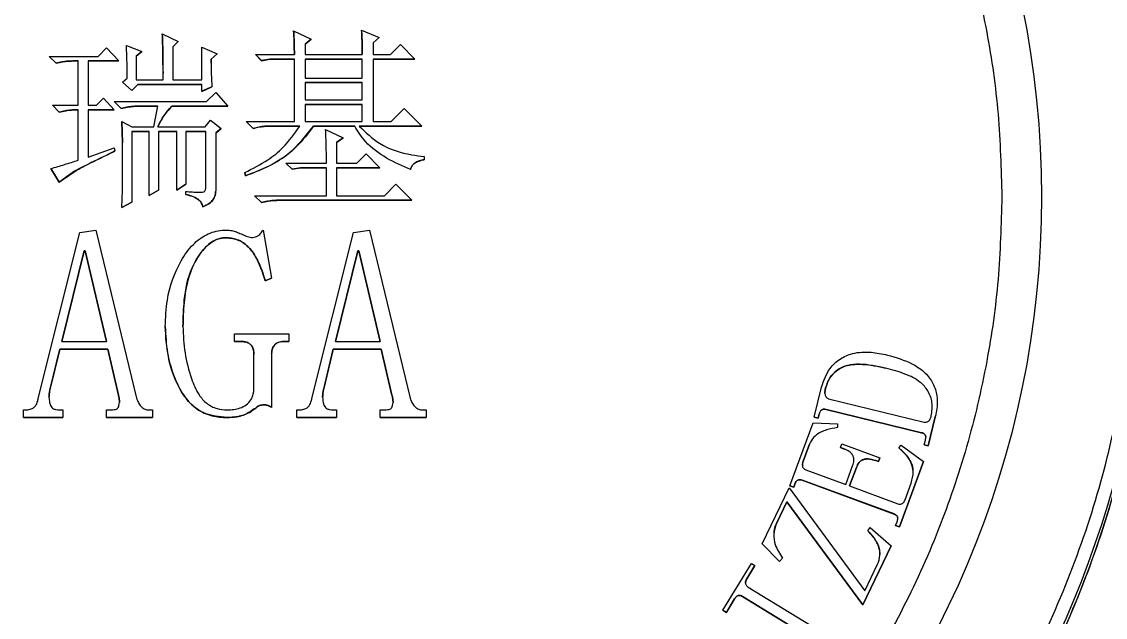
# Model space of a CAD drawing. Header units: millimetres. Extents: x 2251 to 4395, y 932 to 2449.
# Drawn here: x 3678.5 to 3760.5, y 2179 to 2224.1 of the extents above; entities that cross this region are included whole.
import ezdxf

# ---------------------------------------------------------------- set-up
doc = ezdxf.new("R2010")
doc.units = ezdxf.units.MM

msp = doc.modelspace()

# ---------------------------------------------------------------- linework, layer by layer
at = {"color": 7, "linetype": 'Continuous', "lineweight": 25}
for p, q in [((3689.163, 2223.155), (3690.377, 2222.573)), ((3699.103, 2223.371), (3700.432, 2222.757)), ((3704.247, 2223.429), (3705.576, 2222.87)), ((3686.447, 2222.267), (3687.603, 2221.804)), ((3690.377, 2222.573), (3689.972, 2222.166)), ((3689.972, 2222.164), (3690.377, 2222.57)), ((3690.377, 2222.573), (3690.377, 2222.57)), ((3700.432, 2222.757), (3699.97, 2222.365)), ((3699.97, 2222.363), (3700.432, 2222.755)), ((3699.97, 2222.365), (3699.97, 2221.584)), ((3700.432, 2222.757), (3700.432, 2222.755)), ((3705.576, 2222.87), (3705.114, 2222.478)), ((3705.114, 2222.476), (3705.576, 2222.868)), ((3705.114, 2222.478), (3705.114, 2221.584)), ((3705.576, 2222.87), (3705.576, 2222.868)), ((3706.443, 2221.584), (3707.194, 2222.335)), ((3707.194, 2222.335), (3708.292, 2221.237)), ((3681.13, 2220.927), (3680.61, 2221.447)), ((3680.61, 2221.447), (3684.309, 2221.447)), ((3680.61, 2221.447), (3680.61, 2221.445)), ((3680.61, 2221.445), (3681.13, 2220.925)), ((3684.309, 2221.447), (3684.944, 2222.082)), ((3684.944, 2222.082), (3685.869, 2221.1)), ((3687.603, 2221.804), (3687.198, 2221.457)), ((3687.198, 2221.455), (3687.603, 2221.802)), ((3687.198, 2221.457), (3687.198, 2219.666)), ((3687.603, 2221.804), (3687.603, 2221.802)), ((3689.972, 2222.166), (3689.972, 2219.666)), ((3692.168, 2219.666), (3692.168, 2222.151)), ((3692.168, 2222.151), (3693.324, 2221.631)), ((3693.324, 2221.631), (3692.862, 2221.226)), ((3692.862, 2221.224), (3693.324, 2221.629)), ((3693.324, 2221.631), (3693.324, 2221.629)), ((3696.676, 2221.121), (3696.214, 2221.584)), ((3696.214, 2221.584), (3699.161, 2221.584)), ((3696.214, 2221.584), (3696.214, 2221.582)), ((3696.214, 2221.582), (3696.676, 2221.119)), ((3699.97, 2221.584), (3704.304, 2221.584)), ((3705.114, 2221.584), (3706.443, 2221.584)), ((3681.13, 2220.927), (3681.13, 2220.925)), ((3682.806, 2221.1), (3682.517, 2221.1)), ((3682.517, 2221.1), (3682.517, 2221.098)), ((3682.517, 2221.098), (3682.806, 2221.098)), ((3682.806, 2217.748), (3682.806, 2221.1)), ((3685.869, 2221.1), (3683.557, 2221.1)), ((3683.557, 2221.1), (3683.557, 2217.748)), ((3683.557, 2221.098), (3685.869, 2221.098)), ((3685.869, 2221.1), (3685.869, 2221.098)), ((3692.862, 2221.226), (3692.862, 2221.224)), ((3692.863, 2220.925), (3692.862, 2221.224)), ((3697.312, 2221.237), (3696.676, 2221.121)), ((3696.676, 2221.119), (3697.312, 2221.235)), ((3696.676, 2221.121), (3696.676, 2221.119)), ((3699.161, 2221.237), (3697.312, 2221.237)), ((3697.312, 2221.237), (3697.312, 2221.235)), ((3697.312, 2221.235), (3699.161, 2221.235)), ((3699.161, 2216.515), (3699.161, 2221.237)), ((3704.304, 2221.237), (3699.97, 2221.237)), ((3699.97, 2221.237), (3699.97, 2219.803)), ((3699.97, 2221.235), (3704.304, 2221.235)), ((3704.304, 2219.803), (3704.304, 2221.237)), ((3708.292, 2221.237), (3705.114, 2221.237)), ((3705.114, 2221.237), (3705.114, 2216.515)), ((3705.114, 2221.235), (3708.292, 2221.235)), ((3708.292, 2221.237), (3708.292, 2221.235)), ((3686.158, 2219.493), (3686.505, 2219.782)), ((3699.97, 2219.803), (3704.304, 2219.803)), ((3686.852, 2218.857), (3686.158, 2219.493)), ((3686.158, 2219.49), (3686.158, 2219.493)), ((3686.158, 2219.49), (3686.852, 2218.855)), ((3687.314, 2219.319), (3686.852, 2218.857)), ((3686.852, 2218.855), (3687.314, 2219.317)), ((3687.198, 2219.666), (3689.221, 2219.666)), ((3692.168, 2219.319), (3687.314, 2219.319)), ((3687.314, 2219.319), (3687.314, 2219.317)), ((3687.314, 2219.317), (3692.168, 2219.317)), ((3689.972, 2219.666), (3692.168, 2219.666)), ((3692.168, 2218.799), (3692.168, 2219.319)), ((3692.92, 2219.146), (3692.168, 2218.799)), ((3692.168, 2218.797), (3692.92, 2219.144)), ((3692.92, 2219.146), (3692.92, 2219.144)), ((3704.304, 2219.456), (3699.97, 2219.456)), ((3699.97, 2219.456), (3699.97, 2218.159)), ((3699.97, 2219.454), (3704.304, 2219.454)), ((3704.304, 2218.159), (3704.304, 2219.456)), ((3684.193, 2217.748), (3684.713, 2218.268)), ((3684.713, 2218.268), (3685.522, 2217.401)), ((3686.852, 2218.857), (3686.852, 2218.855)), ((3692.168, 2218.799), (3692.168, 2218.797)), ((3692.515, 2218.022), (3693.209, 2218.716)), ((3693.209, 2218.716), (3694.133, 2217.675)), ((3699.97, 2218.159), (3704.304, 2218.159)), ((3681.361, 2217.228), (3680.841, 2217.748)), ((3680.841, 2217.748), (3682.806, 2217.748)), ((3680.841, 2217.748), (3680.841, 2217.746)), ((3680.841, 2217.746), (3681.361, 2217.226)), ((3682.806, 2217.401), (3682.748, 2217.401)), ((3682.748, 2217.399), (3682.748, 2217.401)), ((3682.748, 2217.399), (3682.806, 2217.399)), ((3682.806, 2213.587), (3682.806, 2217.401)), ((3683.557, 2217.748), (3684.193, 2217.748)), ((3685.522, 2217.401), (3683.557, 2217.401)), ((3683.557, 2217.401), (3683.557, 2213.818)), ((3683.557, 2217.399), (3685.522, 2217.399)), ((3686.042, 2217.502), (3685.522, 2218.022)), ((3685.522, 2218.022), (3692.515, 2218.022)), ((3685.522, 2218.022), (3685.522, 2218.02)), ((3685.522, 2218.02), (3686.042, 2217.5)), ((3685.522, 2217.401), (3685.522, 2217.399)), ((3686.042, 2217.502), (3686.042, 2217.5)), ((3688.816, 2217.675), (3687.429, 2217.675)), ((3687.429, 2217.675), (3687.429, 2217.673)), ((3687.429, 2217.673), (3688.816, 2217.673)), ((3688.527, 2216.104), (3688.816, 2217.675)), ((3694.133, 2217.675), (3689.914, 2217.675)), ((3689.914, 2217.675), (3689.914, 2217.673)), ((3689.914, 2217.673), (3694.133, 2217.673)), ((3694.133, 2217.675), (3694.133, 2217.673)), ((3704.304, 2217.812), (3699.97, 2217.812)), ((3699.97, 2217.812), (3699.97, 2216.515)), ((3699.97, 2217.81), (3704.304, 2217.81)), ((3704.304, 2216.515), (3704.304, 2217.812)), ((3706.501, 2216.515), (3707.483, 2217.498)), ((3707.483, 2217.498), (3708.812, 2216.169)), ((3681.361, 2217.228), (3681.361, 2217.226)), ((3686.158, 2214.895), (3686.1, 2216.509)), ((3686.1, 2216.509), (3686.852, 2216.104)), ((3686.1, 2216.509), (3686.1, 2216.507)), ((3686.1, 2216.507), (3686.158, 2214.893)), ((3692.4, 2216.104), (3692.804, 2216.624)), ((3692.804, 2216.624), (3693.613, 2215.989)), ((3696.04, 2215.995), (3695.52, 2216.515)), ((3695.52, 2216.515), (3699.161, 2216.515)), ((3695.52, 2216.515), (3695.52, 2216.513)), ((3695.52, 2216.513), (3696.04, 2215.993)), ((3699.97, 2216.515), (3704.304, 2216.515)), ((3705.114, 2216.515), (3706.501, 2216.515)), ((3686.852, 2216.104), (3688.527, 2216.104)), ((3688.181, 2215.758), (3686.852, 2215.758)), ((3686.852, 2215.758), (3686.852, 2210.407)), ((3686.852, 2215.755), (3688.181, 2215.755)), ((3688.181, 2210.903), (3688.181, 2215.758)), ((3688.816, 2216.104), (3692.4, 2216.104)), ((3690.261, 2215.758), (3688.874, 2215.758)), ((3688.874, 2215.758), (3688.874, 2211.308)), ((3688.874, 2215.755), (3690.261, 2215.755)), ((3690.261, 2211.308), (3690.261, 2215.758)), ((3692.457, 2215.758), (3690.955, 2215.758)), ((3690.955, 2215.758), (3690.955, 2211.77)), ((3690.955, 2215.755), (3692.457, 2215.755)), ((3692.457, 2211.5), (3692.457, 2215.758)), ((3693.613, 2215.989), (3693.209, 2215.644)), ((3693.209, 2215.642), (3693.613, 2215.987)), ((3693.209, 2215.644), (3693.209, 2211.443)), ((3693.613, 2215.989), (3693.613, 2215.987)), ((3696.04, 2215.995), (3696.04, 2215.993)), ((3699.566, 2216.169), (3697.427, 2216.169)), ((3697.427, 2216.169), (3697.427, 2216.166)), ((3697.427, 2216.166), (3699.566, 2216.166)), ((3703.727, 2216.169), (3700.606, 2216.169)), ((3700.606, 2216.169), (3700.606, 2216.166)), ((3700.606, 2216.166), (3703.727, 2216.166)), ((3701.53, 2215.907), (3702.86, 2215.272)), ((3703.727, 2216.169), (3703.727, 2216.166)), ((3708.812, 2216.169), (3704.073, 2216.169)), ((3704.073, 2216.166), (3708.812, 2216.166)), ((3708.812, 2216.169), (3708.812, 2216.166)), ((3686.158, 2211.327), (3686.158, 2214.895)), ((3702.86, 2215.272), (3702.34, 2214.925)), ((3702.34, 2214.923), (3702.86, 2215.27)), ((3702.34, 2214.925), (3702.34, 2213.365)), ((3702.86, 2215.272), (3702.86, 2215.27)), ((3683.557, 2213.818), (3685.522, 2214.512)), ((3685.522, 2214.512), (3685.58, 2214.281)), ((3703.9, 2213.365), (3704.593, 2214.058)), ((3704.593, 2214.058), (3705.634, 2213.018)), ((3698.525, 2213.365), (3701.588, 2213.365)), ((3698.988, 2212.902), (3698.525, 2213.365)), ((3698.525, 2213.365), (3698.525, 2213.362)), ((3698.525, 2213.362), (3698.988, 2212.9)), ((3702.34, 2213.365), (3703.9, 2213.365)), ((3708.986, 2213.857), (3708.986, 2213.626)), ((3708.986, 2213.626), (3708.986, 2213.624)), ((3681.361, 2211.911), (3680.726, 2212.951)), ((3680.726, 2212.951), (3680.726, 2212.949)), ((3680.726, 2212.949), (3681.361, 2211.909)), ((3695.462, 2212.412), (3695.405, 2212.643)), ((3695.405, 2212.643), (3695.405, 2212.641)), ((3695.405, 2212.641), (3695.462, 2212.41)), ((3695.462, 2212.412), (3695.462, 2212.41)), ((3699.623, 2213.018), (3698.988, 2212.902)), ((3698.988, 2212.9), (3699.623, 2213.016)), ((3698.988, 2212.9), (3698.988, 2212.902)), ((3701.588, 2213.018), (3699.623, 2213.018)), ((3699.623, 2213.018), (3699.623, 2213.016)), ((3699.623, 2213.016), (3701.588, 2213.016)), ((3701.588, 2210.899), (3701.588, 2213.018)), ((3705.634, 2213.018), (3702.34, 2213.018)), ((3702.34, 2213.018), (3702.34, 2210.899)), ((3702.34, 2213.016), (3705.634, 2213.016)), ((3705.634, 2213.018), (3705.634, 2213.016)), ((3681.361, 2211.911), (3681.361, 2211.909)), ((3690.955, 2211.77), (3690.261, 2211.308)), ((3690.261, 2211.306), (3690.955, 2211.768)), ((3690.955, 2211.77), (3690.955, 2211.768)), ((3705.98, 2210.899), (3706.847, 2211.766)), ((3706.847, 2211.766), (3708.061, 2210.552)), ((3686.1, 2210.004), (3686.158, 2211.327)), ((3688.874, 2211.308), (3688.181, 2210.903)), ((3688.181, 2210.901), (3688.874, 2211.306)), ((3688.181, 2210.903), (3688.181, 2210.901)), ((3688.874, 2211.308), (3688.874, 2211.306)), ((3690.261, 2211.308), (3690.261, 2211.306)), ((3690.955, 2210.982), (3690.955, 2211.213)), ((3693.206, 2211.189), (3693.206, 2211.191)), ((3696.676, 2210.379), (3696.156, 2210.899)), ((3696.156, 2210.899), (3701.588, 2210.899)), ((3696.156, 2210.899), (3696.156, 2210.897)), ((3696.156, 2210.897), (3696.676, 2210.377)), ((3702.34, 2210.899), (3705.98, 2210.899)), ((3686.852, 2210.407), (3686.1, 2210.004)), ((3686.1, 2210.002), (3686.852, 2210.404)), ((3686.1, 2210.004), (3686.1, 2210.002)), ((3686.852, 2210.407), (3686.852, 2210.404)), ((3696.676, 2210.379), (3696.676, 2210.377)), ((3708.061, 2210.552), (3698.063, 2210.552)), ((3698.063, 2210.552), (3698.063, 2210.55)), ((3698.063, 2210.55), (3708.061, 2210.55)), ((3708.061, 2210.552), (3708.061, 2210.55)), ((3682.931, 2208.105), (3684.141, 2208.297)), ((3684.141, 2208.297), (3687.213, 2195.567)), ((3696.802, 2208.297), (3697.44, 2204.653)), ((3703.643, 2208.105), (3704.854, 2208.297)), ((3704.854, 2208.297), (3707.925, 2195.567)), ((3679.778, 2195.552), (3682.931, 2208.105)), ((3693.961, 2207.721), (3693.961, 2207.719)), ((3700.491, 2195.552), (3703.643, 2208.105)), ((3683.254, 2206.73), (3681.558, 2199.858)), ((3681.559, 2199.858), (3683.254, 2206.727)), ((3683.335, 2206.73), (3683.254, 2206.73)), ((3683.254, 2206.727), (3683.254, 2206.73)), ((3683.254, 2206.727), (3683.335, 2206.727)), ((3684.95, 2199.858), (3683.335, 2206.73)), ((3683.335, 2206.73), (3683.335, 2206.727)), ((3683.335, 2206.727), (3684.95, 2199.858)), ((3703.967, 2206.73), (3702.271, 2199.858)), ((3702.271, 2199.858), (3703.967, 2206.727)), ((3704.048, 2206.73), (3703.967, 2206.73)), ((3703.967, 2206.727), (3703.967, 2206.73)), ((3703.967, 2206.727), (3704.048, 2206.727)), ((3705.663, 2199.858), (3704.048, 2206.73)), ((3704.048, 2206.73), (3704.048, 2206.727)), ((3704.048, 2206.727), (3705.662, 2199.858)), ((3697.44, 2204.653), (3696.955, 2204.461)), ((3696.955, 2204.459), (3697.44, 2204.651)), ((3696.955, 2204.461), (3696.955, 2204.459)), ((3697.44, 2204.651), (3697.44, 2204.653)), ((3694.641, 2199.858), (3694.641, 2200.434)), ((3694.641, 2200.434), (3698.735, 2200.434)), ((3698.735, 2200.434), (3698.735, 2199.858)), ((3681.396, 2199.283), (3680.668, 2196.29)), ((3680.668, 2196.287), (3681.396, 2199.281)), ((3685.031, 2199.283), (3681.396, 2199.283)), ((3681.396, 2199.283), (3681.396, 2199.281)), ((3681.396, 2199.281), (3685.031, 2199.281)), ((3681.558, 2199.858), (3684.95, 2199.858)), ((3685.837, 2195.807), (3685.031, 2199.283)), ((3685.031, 2199.283), (3685.031, 2199.281)), ((3685.031, 2199.281), (3685.837, 2195.805)), ((3695.127, 2199.858), (3694.641, 2199.858)), ((3694.641, 2199.858), (3694.641, 2199.856)), ((3694.641, 2199.856), (3695.127, 2199.856)), ((3695.127, 2199.858), (3695.127, 2199.856)), ((3698.735, 2199.858), (3698.33, 2199.858)), ((3698.33, 2199.858), (3698.33, 2199.856)), ((3698.33, 2199.856), (3698.735, 2199.856)), ((3698.735, 2199.858), (3698.735, 2199.856)), ((3702.109, 2199.283), (3701.381, 2196.29)), ((3701.381, 2196.287), (3702.109, 2199.281)), ((3705.744, 2199.283), (3702.109, 2199.283)), ((3702.109, 2199.283), (3702.109, 2199.281)), ((3702.109, 2199.281), (3705.744, 2199.281)), ((3702.271, 2199.858), (3705.663, 2199.858)), ((3706.55, 2195.807), (3705.744, 2199.283)), ((3705.744, 2199.283), (3705.744, 2199.281)), ((3705.744, 2199.281), (3706.55, 2195.805)), ((3696.098, 2196.137), (3696.098, 2198.888)), ((3697.44, 2198.959), (3697.44, 2194.872)), ((3680.668, 2196.29), (3680.668, 2196.287)), ((3701.381, 2196.29), (3701.381, 2196.287)), ((3738.516, 2194.131), (3739.069, 2196.406)), ((3685.837, 2195.807), (3685.837, 2195.805)), ((3706.55, 2195.807), (3706.55, 2195.805)), ((3739.606, 2195.524), (3746.836, 2193.761)), ((3747.819, 2195.419), (3747.819, 2195.421)), ((3678.646, 2194.68), (3678.888, 2194.68)), ((3678.646, 2194.105), (3678.646, 2194.68)), ((3681.396, 2194.68), (3681.639, 2194.68)), ((3681.639, 2194.68), (3681.639, 2194.105)), ((3684.947, 2194.105), (3684.947, 2194.68)), ((3684.947, 2194.68), (3685.271, 2194.68)), ((3688.184, 2194.68), (3688.426, 2194.68)), ((3688.426, 2194.68), (3688.426, 2194.105)), ((3696.233, 2194.824), (3696.233, 2194.822)), ((3696.877, 2195.064), (3696.877, 2195.062)), ((3699.358, 2194.105), (3699.358, 2194.68)), ((3699.358, 2194.68), (3699.601, 2194.68)), ((3702.109, 2194.68), (3702.352, 2194.68)), ((3702.352, 2194.68), (3702.352, 2194.105)), ((3705.66, 2194.105), (3705.66, 2194.68)), ((3705.66, 2194.68), (3705.983, 2194.68)), ((3708.896, 2194.68), (3709.139, 2194.68)), ((3709.139, 2194.68), (3709.139, 2194.105)), ((3738.894, 2194.358), (3738.82, 2194.056)), ((3738.82, 2194.054), (3738.894, 2194.356)), ((3738.894, 2194.358), (3738.894, 2194.356)), ((3746.638, 2192.952), (3739.408, 2194.715)), ((3739.408, 2194.715), (3739.408, 2194.713)), ((3739.408, 2194.713), (3746.638, 2192.95)), ((3678.646, 2194.105), (3678.646, 2194.103)), ((3681.639, 2194.105), (3678.646, 2194.105)), ((3678.646, 2194.103), (3681.639, 2194.103)), ((3681.639, 2194.105), (3681.639, 2194.103)), ((3688.426, 2194.105), (3684.947, 2194.105)), ((3684.947, 2194.105), (3684.947, 2194.103)), ((3684.947, 2194.103), (3688.426, 2194.103)), ((3688.426, 2194.105), (3688.426, 2194.103)), ((3694.057, 2194.105), (3694.057, 2194.103)), ((3702.352, 2194.105), (3699.358, 2194.105)), ((3699.358, 2194.105), (3699.358, 2194.103)), ((3699.358, 2194.103), (3702.352, 2194.103)), ((3702.352, 2194.105), (3702.352, 2194.103)), ((3709.139, 2194.105), (3705.66, 2194.105)), ((3705.66, 2194.105), (3705.66, 2194.103)), ((3705.66, 2194.103), (3709.139, 2194.103)), ((3709.139, 2194.105), (3709.139, 2194.103)), ((3736.669, 2188.929), (3738.424, 2193.697)), ((3738.424, 2193.697), (3740.275, 2193.622)), ((3738.82, 2194.056), (3738.516, 2194.131)), ((3738.516, 2194.131), (3738.516, 2194.129)), ((3738.516, 2194.129), (3738.82, 2194.054)), ((3738.82, 2194.056), (3738.82, 2194.054)), ((3740.275, 2193.622), (3740.281, 2193.342)), ((3747.68, 2194.146), (3747.15, 2191.972)), ((3747.15, 2191.969), (3747.68, 2194.144)), ((3747.68, 2194.146), (3747.68, 2194.144)), ((3746.638, 2192.952), (3746.638, 2192.95)), ((3738.162, 2192.081), (3737.661, 2190.719)), ((3737.661, 2190.717), (3738.162, 2192.079)), ((3738.162, 2192.081), (3738.162, 2192.079)), ((3740.498, 2191.828), (3740.606, 2192.119)), ((3740.606, 2192.119), (3743.475, 2191.064)), ((3744.908, 2191.807), (3745.095, 2192.015)), ((3745.095, 2192.015), (3746.796, 2190.78)), ((3746.846, 2192.045), (3746.932, 2192.399)), ((3747.15, 2191.972), (3746.846, 2192.045)), ((3746.846, 2192.045), (3746.846, 2192.043)), ((3746.846, 2192.043), (3747.15, 2191.969)), ((3747.15, 2191.972), (3747.15, 2191.969)), ((3740.789, 2191.722), (3740.498, 2191.828)), ((3740.498, 2191.828), (3740.498, 2191.826)), ((3740.498, 2191.826), (3740.789, 2191.72)), ((3740.789, 2191.722), (3740.789, 2191.72)), ((3743.475, 2191.064), (3743.367, 2190.773)), ((3743.367, 2190.771), (3743.475, 2191.061)), ((3743.475, 2191.064), (3743.475, 2191.061)), ((3737.661, 2190.719), (3737.661, 2190.717)), ((3740.903, 2189.029), (3741.423, 2190.439)), ((3741.716, 2190.332), (3741.196, 2188.921)), ((3741.196, 2188.921), (3741.716, 2190.329)), ((3741.716, 2190.332), (3741.716, 2190.329)), ((3743.367, 2190.773), (3743.172, 2190.844)), ((3743.172, 2190.844), (3743.172, 2190.842)), ((3743.172, 2190.842), (3743.367, 2190.771)), ((3743.367, 2190.773), (3743.367, 2190.771)), ((3746.796, 2190.78), (3744.969, 2185.82)), ((3744.969, 2185.818), (3746.796, 2190.778)), ((3746.796, 2190.78), (3746.796, 2190.778)), ((3737.888, 2190.139), (3740.903, 2189.029)), ((3734.574, 2184.537), (3736.61, 2188.787)), ((3736.61, 2188.787), (3742.348, 2180.983)), ((3736.962, 2188.821), (3736.669, 2188.929)), ((3736.669, 2188.929), (3736.669, 2188.927)), ((3736.669, 2188.927), (3736.962, 2188.819)), ((3737.052, 2189.064), (3736.962, 2188.821)), ((3736.962, 2188.819), (3737.052, 2189.062)), ((3736.962, 2188.821), (3736.962, 2188.819)), ((3737.052, 2189.064), (3737.052, 2189.062)), ((3744.557, 2186.8), (3737.603, 2189.361)), ((3737.603, 2189.358), (3737.603, 2189.361)), ((3737.603, 2189.358), (3744.557, 2186.798)), ((3741.196, 2188.921), (3744.842, 2187.579)), ((3745.393, 2187.873), (3745.858, 2189.137)), ((3736.444, 2187.718), (3735.662, 2186.084)), ((3735.662, 2186.082), (3736.444, 2187.716)), ((3742.181, 2179.914), (3736.444, 2187.718)), ((3736.444, 2187.718), (3736.444, 2187.716)), ((3736.444, 2187.716), (3742.181, 2179.912)), ((3744.557, 2186.8), (3744.557, 2186.798)), ((3744.677, 2185.928), (3744.785, 2186.219)), ((3735.662, 2186.084), (3735.662, 2186.082)), ((3742.574, 2185.529), (3742.755, 2185.788)), ((3742.755, 2185.788), (3744.331, 2184.399)), ((3744.969, 2185.82), (3744.677, 2185.928)), ((3744.677, 2185.928), (3744.677, 2185.926)), ((3744.677, 2185.926), (3744.969, 2185.818)), ((3744.969, 2185.82), (3744.969, 2185.818)), ((3735.895, 2183.216), (3734.574, 2184.537)), ((3734.574, 2184.537), (3734.574, 2184.535)), ((3734.574, 2184.535), (3735.895, 2183.214)), ((3744.331, 2184.399), (3742.181, 2179.914)), ((3742.181, 2179.912), (3744.331, 2184.397)), ((3744.331, 2184.399), (3744.331, 2184.397)), ((3731.6, 2179.519), (3733.764, 2183.063)), ((3734.03, 2182.901), (3733.407, 2181.882)), ((3733.407, 2181.88), (3734.03, 2182.899)), ((3733.764, 2183.063), (3734.03, 2182.901)), ((3734.03, 2182.901), (3734.03, 2182.899)), ((3736.121, 2183.451), (3735.895, 2183.216)), ((3735.895, 2183.214), (3736.121, 2183.449)), ((3735.895, 2183.216), (3735.895, 2183.214)), ((3736.121, 2183.451), (3736.121, 2183.449)), ((3742.348, 2180.983), (3743.312, 2182.992)), ((3733.407, 2181.882), (3733.407, 2181.88)), ((3733.519, 2181.266), (3739.855, 2177.4)), ((3732.488, 2180.376), (3731.866, 2179.357)), ((3731.866, 2179.355), (3732.488, 2180.374)), ((3732.488, 2180.376), (3732.488, 2180.374)), ((3739.421, 2176.691), (3733.086, 2180.557)), ((3733.086, 2180.555), (3733.086, 2180.557)), ((3733.086, 2180.555), (3739.421, 2176.689)), ((3742.181, 2179.914), (3742.181, 2179.912)), ((3731.866, 2179.357), (3731.6, 2179.519)), ((3731.6, 2179.519), (3731.6, 2179.517)), ((3731.6, 2179.517), (3731.866, 2179.355)), ((3731.866, 2179.357), (3731.866, 2179.355))]:
    msp.add_line(p, q, dxfattribs=at)
msp.add_circle((3684.214, 2210.809), 71.5, dxfattribs=at)
for centre, start, end in [((3684.214, 2210.807), 280.30604, 349.69383), ((3684.291, 2210.435), 281.36448, 349.47139)]:
    msp.add_arc(centre, 80, start, end, dxfattribs=at)
for points, knots in [([(3615.714, 2210.816), (3615.769, 2212.905), (3615.879, 2217.083), (3616.788, 2223.422), (3618.274, 2229.774), (3620.448, 2236.14), (3623.279, 2242.363), (3626.793, 2248.386), (3630.947, 2254.077), (3635.691, 2259.339), (3640.952, 2264.082), (3646.644, 2268.236), (3652.667, 2271.75), (3658.89, 2274.582), (3665.255, 2276.753), (3671.608, 2278.248), (3677.947, 2279.125), (3684.214, 2279.411), (3690.481, 2279.125), (3696.82, 2278.248), (3703.172, 2276.753), (3709.538, 2274.582), (3715.761, 2271.75), (3721.784, 2268.236), (3727.476, 2264.082), (3732.737, 2259.339), (3737.481, 2254.077), (3741.635, 2248.386), (3745.149, 2242.363), (3747.979, 2236.14), (3750.153, 2229.774), (3751.639, 2223.422), (3752.549, 2217.083), (3752.659, 2212.905), (3752.714, 2210.816)], [0, 0, 0, 0, 0.029124, 0.058248, 0.08912, 0.119994, 0.151902, 0.184313, 0.217069, 0.25, 0.282931, 0.315687, 0.348098, 0.380006, 0.410878, 0.441752, 0.470875, 0.5, 0.529123, 0.558248, 0.58912, 0.619994, 0.651902, 0.684313, 0.717069, 0.75, 0.782931, 0.815687, 0.848098, 0.880006, 0.910878, 0.941752, 0.970875, 1, 1, 1, 1]), ([(3689.221, 2219.666), (3689.22, 2219.999), (3689.219, 2220.666), (3689.21, 2221.829), (3689.181, 2222.659), (3689.163, 2223.155)], [0, 0, 0, 0, 0.286572, 0.573139, 1, 1, 1, 1]), ([(3689.163, 2223.153), (3689.176, 2222.82), (3689.201, 2222.153), (3689.215, 2221.157), (3689.217, 2220.494), (3689.218, 2220.164)], [0, 0, 0, 0, 0.334579, 0.669145, 1, 1, 1, 1]), ([(3699.161, 2221.584), (3699.16, 2221.75), (3699.157, 2222.084), (3699.142, 2222.68), (3699.118, 2223.109), (3699.103, 2223.371)], [0, 0, 0, 0, 0.279578, 0.559168, 1, 1, 1, 1]), ([(3699.103, 2223.369), (3699.113, 2223.202), (3699.131, 2222.87), (3699.155, 2222.274), (3699.159, 2221.844), (3699.161, 2221.582)], [0, 0, 0, 0, 0.279578, 0.559168, 1, 1, 1, 1]), ([(3704.304, 2221.584), (3704.303, 2221.75), (3704.301, 2222.084), (3704.288, 2222.699), (3704.263, 2223.147), (3704.247, 2223.429)], [0, 0, 0, 0, 0.270825, 0.541657, 1, 1, 1, 1]), ([(3704.247, 2223.427), (3704.257, 2223.26), (3704.278, 2222.928), (3704.298, 2222.312), (3704.302, 2221.864), (3704.304, 2221.582)], [0, 0, 0, 0, 0.270825, 0.541661, 1, 1, 1, 1]), ([(3686.505, 2219.782), (3686.503, 2220.115), (3686.501, 2220.696), (3686.484, 2221.524), (3686.459, 2222.019), (3686.447, 2222.267)], [0, 0, 0, 0, 0.402279, 0.701072, 1, 1, 1, 1]), ([(3682.517, 2221.1), (3682.35, 2221.097), (3682.034, 2221.09), (3681.569, 2221.031), (3681.277, 2220.962), (3681.13, 2220.927)], [0, 0, 0, 0, 0.35686, 0.67714, 1, 1, 1, 1]), ([(3681.13, 2220.925), (3681.293, 2220.963), (3681.601, 2221.036), (3682.066, 2221.089), (3682.366, 2221.095), (3682.517, 2221.098)], [0, 0, 0, 0, 0.356908, 0.677314, 1, 1, 1, 1]), ([(3692.862, 2221.226), (3692.863, 2220.88), (3692.866, 2220.359), (3692.884, 2219.666), (3692.908, 2219.319), (3692.92, 2219.146)], [0, 0, 0, 0, 0.499684, 0.749744, 1, 1, 1, 1]), ([(3682.748, 2217.401), (3682.582, 2217.398), (3682.265, 2217.391), (3681.801, 2217.333), (3681.508, 2217.263), (3681.361, 2217.228)], [0, 0, 0, 0, 0.35686, 0.67714, 1, 1, 1, 1]), ([(3681.361, 2217.226), (3681.524, 2217.264), (3681.832, 2217.337), (3682.297, 2217.39), (3682.598, 2217.396), (3682.748, 2217.399)], [0, 0, 0, 0, 0.356908, 0.677314, 1, 1, 1, 1]), ([(3687.429, 2217.675), (3687.263, 2217.672), (3686.946, 2217.665), (3686.482, 2217.607), (3686.189, 2217.537), (3686.042, 2217.502)], [0, 0, 0, 0, 0.35686, 0.67714, 1, 1, 1, 1]), ([(3686.042, 2217.5), (3686.205, 2217.538), (3686.513, 2217.611), (3686.978, 2217.664), (3687.279, 2217.67), (3687.429, 2217.673)], [0, 0, 0, 0, 0.356908, 0.677314, 1, 1, 1, 1]), ([(3689.914, 2217.675), (3689.792, 2217.562), (3689.546, 2217.334), (3689.172, 2216.806), (3688.956, 2216.38), (3688.816, 2216.104)], [0, 0, 0, 0, 0.2597624, 0.5194021, 1, 1, 1, 1]), ([(3688.816, 2216.102), (3688.89, 2216.252), (3689.036, 2216.551), (3689.363, 2217.108), (3689.697, 2217.451), (3689.914, 2217.673)], [0, 0, 0, 0, 0.259337, 0.518831, 1, 1, 1, 1]), ([(3695.405, 2212.643), (3696.001, 2212.946), (3697.032, 2213.47), (3698.495, 2214.626), (3699.17, 2215.599), (3699.566, 2216.169)], [0, 0, 0, 0, 0.36202, 0.626364, 1, 1, 1, 1]), ([(3700.606, 2216.169), (3700.204, 2215.627), (3699.196, 2214.266), (3697.31, 2213.077), (3695.909, 2212.573), (3695.462, 2212.412)], [0, 0, 0, 0, 0.3105248, 0.7800713, 1, 1, 1, 1]), ([(3695.462, 2212.41), (3696.088, 2212.647), (3697.238, 2213.083), (3699.093, 2214.243), (3700.024, 2215.427), (3700.606, 2216.166)], [0, 0, 0, 0, 0.309438, 0.568719, 1, 1, 1, 1]), ([(3697.427, 2216.169), (3697.261, 2216.165), (3696.944, 2216.158), (3696.48, 2216.1), (3696.187, 2216.03), (3696.04, 2215.995)], [0, 0, 0, 0, 0.35686, 0.67714, 1, 1, 1, 1]), ([(3696.04, 2215.993), (3696.203, 2216.031), (3696.511, 2216.104), (3696.976, 2216.158), (3697.277, 2216.163), (3697.427, 2216.166)], [0, 0, 0, 0, 0.356908, 0.677314, 1, 1, 1, 1]), ([(3701.588, 2213.365), (3701.586, 2213.698), (3701.583, 2214.288), (3701.566, 2215.136), (3701.542, 2215.65), (3701.53, 2215.907)], [0, 0, 0, 0, 0.3931299, 0.6965162, 1, 1, 1, 1]), ([(3707.945, 2212.874), (3707.334, 2213.143), (3706.109, 2213.681), (3704.603, 2214.781), (3703.984, 2215.76), (3703.727, 2216.169)], [0, 0, 0, 0, 0.367157, 0.736287, 1, 1, 1, 1]), ([(3704.073, 2216.169), (3704.562, 2215.694), (3705.675, 2214.611), (3707.513, 2214.05), (3708.676, 2213.897), (3708.986, 2213.857)], [0, 0, 0, 0, 0.364385, 0.830851, 1, 1, 1, 1]), ([(3685.58, 2214.281), (3684.983, 2213.985), (3683.964, 2213.479), (3682.499, 2212.782), (3681.742, 2212.202), (3681.361, 2211.911)], [0, 0, 0, 0, 0.41234, 0.704495, 1, 1, 1, 1]), ([(3681.361, 2211.909), (3681.842, 2212.259), (3682.737, 2212.91), (3684.204, 2213.6), (3685.122, 2214.052), (3685.58, 2214.279)], [0, 0, 0, 0, 0.36689, 0.683392, 1, 1, 1, 1]), ([(3680.726, 2212.951), (3681.074, 2213.051), (3681.597, 2213.2), (3682.289, 2213.419), (3682.634, 2213.531), (3682.806, 2213.587)], [0, 0, 0, 0, 0.499885, 0.7499286, 1, 1, 1, 1]), ([(3708.986, 2213.626), (3708.86, 2213.598), (3708.609, 2213.543), (3708.293, 2213.393), (3708.069, 2213.183), (3707.975, 2213.004), (3707.95, 2212.896), (3707.945, 2212.874)], [0, 0, 0, 0, 0.282135, 0.566109, 0.757606, 0.950164, 1, 1, 1, 1]), ([(3707.945, 2212.872), (3707.975, 2212.964), (3708.031, 2213.14), (3708.261, 2213.369), (3708.585, 2213.535), (3708.85, 2213.593), (3708.986, 2213.624)], [0, 0, 0, 0, 0.208439, 0.402698, 0.695105, 1, 1, 1, 1]), ([(3752.714, 2210.816), (3752.659, 2208.727), (3752.549, 2204.548), (3751.639, 2198.21), (3750.153, 2191.857), (3747.98, 2185.492), (3745.149, 2179.268), (3741.635, 2173.246), (3737.481, 2167.554), (3732.737, 2162.292), (3727.476, 2157.549), (3721.784, 2153.395), (3715.761, 2149.881), (3709.538, 2147.05), (3703.173, 2144.878), (3696.82, 2143.383), (3690.481, 2142.506), (3684.214, 2142.221), (3677.947, 2142.506), (3671.608, 2143.383), (3665.255, 2144.878), (3658.89, 2147.05), (3652.667, 2149.881), (3646.644, 2153.395), (3640.952, 2157.549), (3635.691, 2162.292), (3630.947, 2167.554), (3626.793, 2173.246), (3623.279, 2179.268), (3620.448, 2185.491), (3618.274, 2191.857), (3616.789, 2198.209), (3615.879, 2204.548), (3615.769, 2208.727), (3615.714, 2210.816)], [0, 0, 0, 0, 0.029124, 0.058248, 0.08912, 0.119994, 0.151902, 0.184313, 0.217069, 0.25, 0.282931, 0.315687, 0.348098, 0.380006, 0.410878, 0.441752, 0.470875, 0.5, 0.529123, 0.558248, 0.58912, 0.619994, 0.651902, 0.684313, 0.717069, 0.75, 0.782931, 0.815687, 0.848098, 0.880006, 0.910878, 0.941752, 0.970875, 1, 1, 1, 1]), ([(3690.955, 2211.213), (3691.121, 2211.202), (3691.451, 2211.178), (3691.837, 2211.163), (3692.11, 2211.152), (3692.251, 2211.165), (3692.354, 2211.218), (3692.415, 2211.289), (3692.451, 2211.387), (3692.455, 2211.46), (3692.457, 2211.5)], [0, 0, 0, 0, 0.291265, 0.577908, 0.673859, 0.770575, 0.821169, 0.872133, 0.929983, 1, 1, 1, 1]), ([(3692.226, 2210.062), (3692.191, 2210.179), (3692.126, 2210.4), (3691.827, 2210.681), (3691.431, 2210.873), (3691.109, 2210.947), (3690.955, 2210.982)], [0, 0, 0, 0, 0.215567, 0.407136, 0.716043, 1, 1, 1, 1]), ([(3690.955, 2210.98), (3691.113, 2210.944), (3691.432, 2210.87), (3691.823, 2210.681), (3692.094, 2210.426), (3692.192, 2210.212), (3692.22, 2210.086), (3692.226, 2210.06)], [0, 0, 0, 0, 0.2926721, 0.5873243, 0.7685226, 0.9515108, 1, 1, 1, 1]), ([(3693.209, 2211.443), (3693.206, 2211.273), (3693.201, 2210.974), (3693.02, 2210.58), (3692.702, 2210.256), (3692.404, 2210.134), (3692.226, 2210.062)], [0, 0, 0, 0, 0.273904, 0.481798, 0.689877, 1, 1, 1, 1]), ([(3692.226, 2210.06), (3692.439, 2210.149), (3692.772, 2210.289), (3693.076, 2210.673), (3693.188, 2210.964), (3693.193, 2211.141), (3693.194, 2211.19)], [0, 0, 0, 0, 0.427109, 0.666996, 0.906925, 1, 1, 1, 1]), ([(3698.063, 2210.552), (3697.896, 2210.549), (3697.58, 2210.542), (3697.115, 2210.483), (3696.823, 2210.414), (3696.676, 2210.379)], [0, 0, 0, 0, 0.35686, 0.67714, 1, 1, 1, 1]), ([(3696.676, 2210.377), (3696.838, 2210.415), (3697.147, 2210.488), (3697.612, 2210.541), (3697.912, 2210.547), (3698.063, 2210.55)], [0, 0, 0, 0, 0.356908, 0.677314, 1, 1, 1, 1]), ([(3689.385, 2200.997), (3689.414, 2201.666), (3689.487, 2203.387), (3690.241, 2205.553), (3691.392, 2207.18), (3692.47, 2208.016), (3693.392, 2208.277), (3693.909, 2208.293), (3694.012, 2208.297)], [0, 0, 0, 0, 0.211208, 0.543916, 0.70607, 0.836311, 0.967456, 1, 1, 1, 1]), ([(3694.012, 2208.297), (3694.15, 2208.287), (3694.411, 2208.268), (3694.783, 2208.155), (3695.012, 2208.058), (3695.127, 2208.009)], [0, 0, 0, 0, 0.356459, 0.676253, 1, 1, 1, 1]), ([(3695.924, 2207.721), (3696.054, 2207.74), (3696.309, 2207.778), (3696.614, 2208.005), (3696.742, 2208.203), (3696.802, 2208.297)], [0, 0, 0, 0, 0.356531, 0.696322, 1, 1, 1, 1]), ([(3693.961, 2207.721), (3693.723, 2207.691), (3693.25, 2207.631), (3692.5, 2207.116), (3691.694, 2206.129), (3691.057, 2204.602), (3690.77, 2202.802), (3690.742, 2201.599), (3690.728, 2200.997)], [0, 0, 0, 0, 0.087728, 0.173959, 0.328461, 0.554861, 0.777023, 1, 1, 1, 1]), ([(3690.728, 2200.995), (3690.745, 2201.661), (3690.783, 2203.161), (3691.176, 2205.128), (3692.014, 2206.553), (3692.72, 2207.297), (3693.378, 2207.663), (3693.778, 2207.702), (3693.961, 2207.719)], [0, 0, 0, 0, 0.247052, 0.556194, 0.728456, 0.852184, 0.932583, 1, 1, 1, 1]), ([(3696.955, 2204.461), (3696.747, 2205.104), (3696.444, 2206.044), (3695.67, 2207.095), (3694.878, 2207.634), (3694.262, 2207.693), (3693.961, 2207.721)], [0, 0, 0, 0, 0.421189, 0.615596, 0.812628, 1, 1, 1, 1]), ([(3693.961, 2207.719), (3694.304, 2207.682), (3694.943, 2207.611), (3695.805, 2206.969), (3696.496, 2205.904), (3696.787, 2204.988), (3696.955, 2204.459)], [0, 0, 0, 0, 0.212922, 0.397633, 0.652348, 1, 1, 1, 1]), ([(3695.127, 2208.009), (3695.192, 2207.98), (3695.322, 2207.923), (3695.582, 2207.81), (3695.788, 2207.757), (3695.924, 2207.721)], [0, 0, 0, 0, 0.251708, 0.503436, 1, 1, 1, 1]), ([(3694.057, 2194.105), (3693.47, 2194.161), (3692.478, 2194.255), (3691.304, 2195.062), (3690.269, 2196.483), (3689.534, 2198.519), (3689.431, 2200.231), (3689.385, 2200.997)], [0, 0, 0, 0, 0.187422, 0.316972, 0.445984, 0.752119, 1, 1, 1, 1]), ([(3689.385, 2200.995), (3689.418, 2200.325), (3689.479, 2199.105), (3689.949, 2197.392), (3690.581, 2195.998), (3691.472, 2194.891), (3692.583, 2194.27), (3693.488, 2194.117), (3693.967, 2194.105), (3694.057, 2194.103)], [0, 0, 0, 0, 0.215958, 0.393484, 0.570524, 0.707459, 0.84524, 0.970964, 1, 1, 1, 1]), ([(3690.728, 2200.997), (3690.757, 2200.328), (3690.816, 2198.988), (3691.271, 2197.249), (3691.806, 2195.924), (3692.502, 2195.141), (3693.261, 2194.736), (3693.808, 2194.698), (3694.063, 2194.68)], [0, 0, 0, 0, 0.254742, 0.50973, 0.682774, 0.792634, 0.903219, 1, 1, 1, 1]), ([(3696.098, 2198.888), (3696.091, 2199.024), (3696.081, 2199.247), (3695.945, 2199.531), (3695.745, 2199.725), (3695.459, 2199.845), (3695.243, 2199.854), (3695.127, 2199.858)], [0, 0, 0, 0, 0.257856, 0.422334, 0.5883, 0.779578, 1, 1, 1, 1]), ([(3695.127, 2199.856), (3695.263, 2199.85), (3695.486, 2199.839), (3695.77, 2199.703), (3695.964, 2199.504), (3696.084, 2199.218), (3696.093, 2199.001), (3696.098, 2198.885)], [0, 0, 0, 0, 0.257856, 0.422334, 0.5883, 0.779578, 1, 1, 1, 1]), ([(3698.33, 2199.858), (3698.197, 2199.848), (3697.973, 2199.829), (3697.706, 2199.655), (3697.536, 2199.44), (3697.45, 2199.196), (3697.443, 2199.031), (3697.44, 2198.959)], [0, 0, 0, 0, 0.277602, 0.465557, 0.653489, 0.849158, 1, 1, 1, 1]), ([(3697.44, 2198.957), (3697.45, 2199.091), (3697.468, 2199.317), (3697.643, 2199.59), (3697.859, 2199.764), (3698.102, 2199.847), (3698.26, 2199.853), (3698.33, 2199.856)], [0, 0, 0, 0, 0.27733, 0.471434, 0.665879, 0.852753, 1, 1, 1, 1]), ([(3739.069, 2196.406), (3739.239, 2196.904), (3739.524, 2197.735), (3740.437, 2198.577), (3741.515, 2199.047), (3742.775, 2199.097), (3743.645, 2198.918), (3744.056, 2198.833)], [0, 0, 0, 0, 0.2470751, 0.4117067, 0.5763764, 0.7994592, 1, 1, 1, 1]), ([(3744.056, 2198.833), (3744.704, 2198.647), (3745.736, 2198.35), (3746.911, 2197.558), (3747.553, 2196.705), (3747.87, 2195.656), (3747.818, 2194.779), (3747.703, 2194.255), (3747.68, 2194.146)], [0, 0, 0, 0, 0.297111, 0.47381, 0.61789, 0.761902, 0.950798, 1, 1, 1, 1]), ([(3739.373, 2196.329), (3739.487, 2196.654), (3739.682, 2197.214), (3740.322, 2197.779), (3741.138, 2198.13), (3742.386, 2198.173), (3743.343, 2197.968), (3743.921, 2197.845)], [0, 0, 0, 0, 0.187288, 0.322879, 0.458162, 0.672864, 1, 1, 1, 1]), ([(3743.921, 2197.847), (3743.263, 2197.987), (3742.311, 2198.189), (3741.025, 2198.1), (3740.215, 2197.731), (3739.659, 2197.132), (3739.454, 2196.632), (3739.384, 2196.369), (3739.373, 2196.331)], [0, 0, 0, 0, 0.370461, 0.536516, 0.705021, 0.84958, 0.977988, 1, 1, 1, 1]), ([(3747.375, 2194.22), (3747.423, 2194.559), (3747.514, 2195.212), (3747.17, 2196.124), (3746.47, 2196.922), (3745.325, 2197.462), (3744.411, 2197.713), (3743.921, 2197.847)], [0, 0, 0, 0, 0.178845, 0.344366, 0.496994, 0.730831, 1, 1, 1, 1]), ([(3680.668, 2196.29), (3680.658, 2196.237), (3680.636, 2196.132), (3680.603, 2195.919), (3680.594, 2195.758), (3680.587, 2195.651)], [0, 0, 0, 0, 0.2502199, 0.5005081, 1, 1, 1, 1]), ([(3680.587, 2195.649), (3680.589, 2195.703), (3680.594, 2195.81), (3680.618, 2196.024), (3680.648, 2196.182), (3680.668, 2196.287)], [0, 0, 0, 0, 0.250219, 0.500495, 1, 1, 1, 1]), ([(3694.063, 2194.68), (3694.402, 2194.701), (3694.915, 2194.731), (3695.533, 2195.04), (3695.892, 2195.41), (3696.046, 2195.809), (3696.084, 2196.051), (3696.098, 2196.137)], [0, 0, 0, 0, 0.362877, 0.547963, 0.734409, 0.906428, 1, 1, 1, 1]), ([(3698.348, 2133.084), (3700.844, 2133.61), (3705.881, 2134.673), (3713.258, 2137.211), (3720.5, 2140.481), (3727.479, 2144.543), (3734.082, 2149.355), (3740.176, 2154.847), (3745.668, 2160.941), (3750.48, 2167.544), (3754.543, 2174.523), (3757.812, 2181.765), (3760.351, 2189.142), (3761.413, 2194.18), (3761.939, 2196.676)], [0, 0, 0, 0, 0.079959, 0.161371, 0.244142, 0.328893, 0.414217, 0.5, 0.585778, 0.671102, 0.755858, 0.838624, 0.920039, 1, 1, 1, 1]), ([(3701.381, 2196.29), (3701.37, 2196.237), (3701.349, 2196.132), (3701.316, 2195.919), (3701.306, 2195.758), (3701.3, 2195.651)], [0, 0, 0, 0, 0.25022, 0.500508, 1, 1, 1, 1]), ([(3701.3, 2195.649), (3701.302, 2195.703), (3701.306, 2195.81), (3701.331, 2196.024), (3701.361, 2196.182), (3701.381, 2196.287)], [0, 0, 0, 0, 0.250219, 0.500495, 1, 1, 1, 1]), ([(3739.33, 2195.913), (3739.328, 2195.931), (3739.309, 2196.07), (3739.344, 2196.209), (3739.373, 2196.329)], [0, 0, 0, 0, 0.133985, 1, 1, 1, 1]), ([(3739.373, 2196.331), (3739.354, 2196.236), (3739.319, 2196.061), (3739.321, 2195.837), (3739.378, 2195.68), (3739.459, 2195.585), (3739.544, 2195.542), (3739.594, 2195.527), (3739.606, 2195.524)], [0, 0, 0, 0, 0.3092031, 0.5693339, 0.7017053, 0.8348468, 0.9586804, 1, 1, 1, 1]), ([(3678.888, 2194.68), (3679.012, 2194.694), (3679.222, 2194.718), (3679.478, 2194.879), (3679.663, 2195.111), (3679.738, 2195.352), (3679.77, 2195.511), (3679.778, 2195.552)], [0, 0, 0, 0, 0.268165, 0.456817, 0.645375, 0.906381, 1, 1, 1, 1]), ([(3680.587, 2195.651), (3680.596, 2195.512), (3680.61, 2195.291), (3680.689, 2195.026), (3680.786, 2194.858), (3680.94, 2194.749), (3681.15, 2194.691), (3681.311, 2194.684), (3681.396, 2194.68)], [0, 0, 0, 0, 0.284135, 0.450473, 0.560568, 0.671794, 0.825494, 1, 1, 1, 1]), ([(3685.271, 2194.68), (3685.358, 2194.682), (3685.499, 2194.685), (3685.667, 2194.73), (3685.774, 2194.787), (3685.847, 2194.885), (3685.898, 2195.041), (3685.911, 2195.17), (3685.918, 2195.247)], [0, 0, 0, 0, 0.25713, 0.418126, 0.515419, 0.613557, 0.771961, 1, 1, 1, 1]), ([(3685.918, 2195.247), (3685.917, 2195.294), (3685.914, 2195.389), (3685.899, 2195.578), (3685.862, 2195.716), (3685.837, 2195.807)], [0, 0, 0, 0, 0.25103, 0.502225, 1, 1, 1, 1]), ([(3685.837, 2195.805), (3685.85, 2195.759), (3685.875, 2195.667), (3685.912, 2195.481), (3685.916, 2195.339), (3685.918, 2195.245)], [0, 0, 0, 0, 0.251018, 0.502255, 1, 1, 1, 1]), ([(3687.213, 2195.567), (3687.255, 2195.455), (3687.339, 2195.23), (3687.525, 2194.941), (3687.785, 2194.754), (3688.012, 2194.686), (3688.146, 2194.682), (3688.184, 2194.68)], [0, 0, 0, 0, 0.25387, 0.509596, 0.715202, 0.920342, 1, 1, 1, 1]), ([(3699.601, 2194.68), (3699.724, 2194.694), (3699.934, 2194.718), (3700.19, 2194.879), (3700.375, 2195.111), (3700.45, 2195.352), (3700.482, 2195.511), (3700.491, 2195.552)], [0, 0, 0, 0, 0.268165, 0.456817, 0.645375, 0.906381, 1, 1, 1, 1]), ([(3701.3, 2195.651), (3701.309, 2195.512), (3701.323, 2195.291), (3701.401, 2195.026), (3701.498, 2194.858), (3701.652, 2194.749), (3701.862, 2194.691), (3702.023, 2194.684), (3702.109, 2194.68)], [0, 0, 0, 0, 0.284135, 0.450473, 0.560568, 0.671794, 0.825494, 1, 1, 1, 1]), ([(3705.983, 2194.68), (3706.07, 2194.682), (3706.211, 2194.685), (3706.379, 2194.73), (3706.487, 2194.787), (3706.56, 2194.885), (3706.611, 2195.041), (3706.623, 2195.17), (3706.631, 2195.247)], [0, 0, 0, 0, 0.2571295, 0.4181259, 0.5154186, 0.6135569, 0.7719613, 1, 1, 1, 1]), ([(3706.631, 2195.247), (3706.629, 2195.294), (3706.627, 2195.389), (3706.611, 2195.578), (3706.574, 2195.716), (3706.55, 2195.807)], [0, 0, 0, 0, 0.25103, 0.502225, 1, 1, 1, 1]), ([(3706.55, 2195.805), (3706.562, 2195.759), (3706.587, 2195.667), (3706.625, 2195.481), (3706.628, 2195.339), (3706.631, 2195.245)], [0, 0, 0, 0, 0.251018, 0.502255, 1, 1, 1, 1]), ([(3707.925, 2195.567), (3707.967, 2195.455), (3708.051, 2195.23), (3708.237, 2194.941), (3708.497, 2194.754), (3708.724, 2194.686), (3708.858, 2194.682), (3708.896, 2194.68)], [0, 0, 0, 0, 0.2538701, 0.5095964, 0.7152017, 0.9203422, 1, 1, 1, 1]), ([(3696.233, 2194.824), (3695.953, 2194.629), (3695.38, 2194.23), (3694.585, 2194.113), (3694.144, 2194.106), (3694.057, 2194.105)], [0, 0, 0, 0, 0.432658, 0.887677, 1, 1, 1, 1]), ([(3694.057, 2194.103), (3694.307, 2194.113), (3694.894, 2194.137), (3695.657, 2194.386), (3696.08, 2194.706), (3696.233, 2194.822)], [0, 0, 0, 0, 0.320542, 0.754485, 1, 1, 1, 1]), ([(3696.877, 2195.064), (3696.806, 2195.061), (3696.642, 2195.055), (3696.41, 2194.983), (3696.286, 2194.872), (3696.233, 2194.824)], [0, 0, 0, 0, 0.301306, 0.696717, 1, 1, 1, 1]), ([(3696.233, 2194.822), (3696.311, 2194.887), (3696.467, 2195.018), (3696.707, 2195.057), (3696.842, 2195.061), (3696.877, 2195.062)], [0, 0, 0, 0, 0.426655, 0.850134, 1, 1, 1, 1]), ([(3697.44, 2194.872), (3697.396, 2194.898), (3697.308, 2194.948), (3697.146, 2195.029), (3696.996, 2195.061), (3696.897, 2195.063), (3696.877, 2195.064)], [0, 0, 0, 0, 0.252541, 0.505388, 0.89895, 1, 1, 1, 1]), ([(3696.877, 2195.062), (3696.928, 2195.06), (3697.06, 2195.056), (3697.25, 2194.98), (3697.38, 2194.905), (3697.44, 2194.87)], [0, 0, 0, 0, 0.252658, 0.653877, 1, 1, 1, 1]), ([(3739.408, 2194.715), (3739.351, 2194.726), (3739.259, 2194.744), (3739.131, 2194.72), (3739.032, 2194.659), (3738.943, 2194.536), (3738.912, 2194.426), (3738.894, 2194.358)], [0, 0, 0, 0, 0.2389344, 0.3835198, 0.5293247, 0.7100539, 1, 1, 1, 1]), ([(3738.894, 2194.356), (3738.917, 2194.439), (3738.951, 2194.557), (3739.057, 2194.678), (3739.162, 2194.728), (3739.284, 2194.739), (3739.366, 2194.721), (3739.408, 2194.713)], [0, 0, 0, 0, 0.352506, 0.502018, 0.653531, 0.821261, 1, 1, 1, 1]), ([(3746.836, 2193.761), (3746.89, 2193.753), (3746.984, 2193.738), (3747.11, 2193.786), (3747.218, 2193.872), (3747.316, 2194.019), (3747.354, 2194.148), (3747.375, 2194.22)], [0, 0, 0, 0, 0.203913, 0.348912, 0.493273, 0.720281, 1, 1, 1, 1]), ([(3740.281, 2193.342), (3740.002, 2193.294), (3739.443, 2193.198), (3738.733, 2192.882), (3738.321, 2192.448), (3738.203, 2192.176), (3738.162, 2192.081)], [0, 0, 0, 0, 0.326957, 0.656983, 0.880506, 1, 1, 1, 1]), ([(3746.932, 2192.399), (3746.951, 2192.49), (3746.977, 2192.616), (3746.928, 2192.773), (3746.857, 2192.855), (3746.759, 2192.918), (3746.68, 2192.94), (3746.638, 2192.952)], [0, 0, 0, 0, 0.376564, 0.520712, 0.664612, 0.816576, 1, 1, 1, 1]), ([(3746.638, 2192.95), (3746.693, 2192.934), (3746.784, 2192.908), (3746.885, 2192.826), (3746.94, 2192.739), (3746.961, 2192.672), (3746.957, 2192.636), (3746.957, 2192.633)], [0, 0, 0, 0, 0.3501653, 0.583321, 0.7811936, 0.9794166, 1, 1, 1, 1]), ([(3741.423, 2190.439), (3741.464, 2190.572), (3741.529, 2190.784), (3741.508, 2191.095), (3741.389, 2191.344), (3741.145, 2191.573), (3740.919, 2191.668), (3740.789, 2191.722)], [0, 0, 0, 0, 0.250694, 0.402945, 0.556475, 0.743783, 1, 1, 1, 1]), ([(3745.858, 2189.137), (3745.935, 2189.429), (3746.07, 2189.936), (3745.885, 2190.668), (3745.503, 2191.288), (3745.123, 2191.62), (3744.908, 2191.807)], [0, 0, 0, 0, 0.291975, 0.506843, 0.720819, 1, 1, 1, 1]), ([(3744.908, 2191.805), (3745.221, 2191.517), (3745.697, 2191.078), (3745.996, 2190.353), (3745.981, 2190.021), (3745.976, 2189.91)], [0, 0, 0, 0, 0.560568, 0.852516, 1, 1, 1, 1]), ([(3737.661, 2190.719), (3737.641, 2190.649), (3737.609, 2190.536), (3737.63, 2190.384), (3737.681, 2190.273), (3737.77, 2190.189), (3737.849, 2190.156), (3737.888, 2190.139)], [0, 0, 0, 0, 0.306278, 0.493908, 0.637476, 0.819066, 1, 1, 1, 1]), ([(3737.627, 2190.506), (3737.626, 2190.532), (3737.621, 2190.604), (3737.645, 2190.672), (3737.661, 2190.717)], [0, 0, 0, 0, 0.3531835, 1, 1, 1, 1]), ([(3741.716, 2190.329), (3741.77, 2190.456), (3741.858, 2190.66), (3742.092, 2190.866), (3742.366, 2190.969), (3742.743, 2190.977), (3743.015, 2190.891), (3743.172, 2190.842)], [0, 0, 0, 0, 0.230691, 0.373512, 0.516628, 0.721111, 1, 1, 1, 1]), ([(3743.172, 2190.844), (3742.979, 2190.903), (3742.694, 2190.99), (3742.296, 2190.955), (3742.041, 2190.837), (3741.837, 2190.619), (3741.76, 2190.437), (3741.716, 2190.332)], [0, 0, 0, 0, 0.3395156, 0.5022361, 0.666705, 0.8068214, 1, 1, 1, 1]), ([(3737.603, 2189.361), (3737.548, 2189.378), (3737.458, 2189.405), (3737.327, 2189.396), (3737.224, 2189.349), (3737.124, 2189.236), (3737.08, 2189.132), (3737.052, 2189.064)], [0, 0, 0, 0, 0.238273, 0.386342, 0.535522, 0.694283, 1, 1, 1, 1]), ([(3737.052, 2189.062), (3737.088, 2189.148), (3737.136, 2189.267), (3737.263, 2189.371), (3737.372, 2189.402), (3737.489, 2189.395), (3737.566, 2189.37), (3737.603, 2189.358)], [0, 0, 0, 0, 0.379298, 0.5211663, 0.6633654, 0.8398481, 1, 1, 1, 1]), ([(3744.842, 2187.579), (3744.897, 2187.563), (3744.988, 2187.536), (3745.12, 2187.558), (3745.23, 2187.619), (3745.33, 2187.725), (3745.371, 2187.823), (3745.393, 2187.873)], [0, 0, 0, 0, 0.238521, 0.395636, 0.552314, 0.766778, 1, 1, 1, 1]), ([(3744.785, 2186.219), (3744.814, 2186.31), (3744.855, 2186.437), (3744.817, 2186.603), (3744.746, 2186.7), (3744.653, 2186.763), (3744.583, 2186.79), (3744.557, 2186.8)], [0, 0, 0, 0, 0.39106, 0.540188, 0.690013, 0.882685, 1, 1, 1, 1]), ([(3744.557, 2186.798), (3744.613, 2186.775), (3744.702, 2186.737), (3744.792, 2186.641), (3744.832, 2186.556), (3744.832, 2186.5), (3744.832, 2186.48)], [0, 0, 0, 0, 0.39842, 0.631747, 0.866771, 1, 1, 1, 1]), ([(3735.662, 2186.084), (3735.567, 2185.811), (3735.385, 2185.288), (3735.552, 2184.331), (3735.908, 2183.781), (3736.121, 2183.451)], [0, 0, 0, 0, 0.304636, 0.583296, 1, 1, 1, 1]), ([(3735.477, 2185.203), (3735.476, 2185.347), (3735.474, 2185.653), (3735.597, 2185.933), (3735.662, 2186.082)], [0, 0, 0, 0, 0.469941, 1, 1, 1, 1]), ([(3743.312, 2182.992), (3743.392, 2183.219), (3743.548, 2183.657), (3743.402, 2184.408), (3743.045, 2185.026), (3742.714, 2185.38), (3742.574, 2185.529)], [0, 0, 0, 0, 0.25104, 0.485737, 0.783075, 1, 1, 1, 1]), ([(3742.574, 2185.527), (3742.732, 2185.355), (3743.093, 2184.962), (3743.447, 2184.335), (3743.468, 2183.879), (3743.475, 2183.725)], [0, 0, 0, 0, 0.34095, 0.7784, 1, 1, 1, 1]), ([(3733.319, 2181.575), (3733.318, 2181.577), (3733.307, 2181.635), (3733.336, 2181.745), (3733.385, 2181.837), (3733.407, 2181.88)], [0, 0, 0, 0, 0.019576, 0.546013, 1, 1, 1, 1]), ([(3733.407, 2181.882), (3733.37, 2181.807), (3733.314, 2181.692), (3733.316, 2181.52), (3733.363, 2181.402), (3733.439, 2181.319), (3733.495, 2181.282), (3733.519, 2181.266)], [0, 0, 0, 0, 0.3520414, 0.5318269, 0.7130337, 0.8778643, 1, 1, 1, 1]), ([(3733.086, 2180.557), (3733.033, 2180.586), (3732.949, 2180.633), (3732.816, 2180.643), (3732.704, 2180.616), (3732.586, 2180.525), (3732.526, 2180.433), (3732.488, 2180.376)], [0, 0, 0, 0, 0.247687, 0.39562, 0.54446, 0.717172, 1, 1, 1, 1]), ([(3732.488, 2180.374), (3732.536, 2180.446), (3732.603, 2180.548), (3732.742, 2180.629), (3732.851, 2180.641), (3732.97, 2180.62), (3733.043, 2180.579), (3733.086, 2180.555)], [0, 0, 0, 0, 0.352181, 0.502478, 0.654205, 0.796783, 1, 1, 1, 1])]:
    msp.add_open_spline(points, degree=3, knots=knots, dxfattribs=at)
msp.add_open_spline([(3762.944, 2195.891), (3762.38, 2193.276), (3761.25, 2188.046), (3758.571, 2180.467), (3755.202, 2173.179), (3751.106, 2166.269), (3746.342, 2159.802), (3740.954, 2153.845), (3734.997, 2148.457), (3728.531, 2143.694), (3721.62, 2139.598), (3714.332, 2136.229), (3706.753, 2133.55), (3701.523, 2132.42), (3698.908, 2131.856)], degree=3, dxfattribs=at)

doc.saveas('drawing.dxf')
